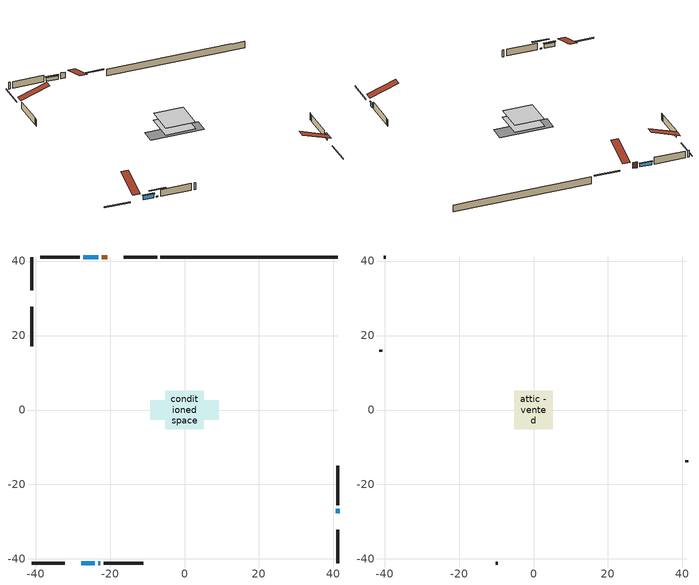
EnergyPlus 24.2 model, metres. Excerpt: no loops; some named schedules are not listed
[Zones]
conditioned space
 floor adiabatic (AdiabaticFloorConstruction): -5.21,-5.21 -5.21,5.21 5.21,5.21 5.21,-5.21 z0.72
 floor foundation (Slab1 construction): -9.22,-2.67 -9.22,2.67 9.22,2.67 9.22,-2.67 z-1.72
 wall outside (RimJoist1 construction): -7.39,41.09 -16.3,41.09 / -41.09,-41.09 -32.18,-41.09 / -41.09,41.09 -41.09,32.18 / 41.09,-41.09 41.09,-32.18 z0.72:1.02
 wall outside (AdiabaticWallConstruction 1): -20.78,41.09 -22.26,41.09 z0.72:2.75
 wall outside (AdiabaticWallConstruction): 41.09,-27.7 41.09,-26.47 z0.72:2.26; -23.19,41.09 -27.19,41.09 z0.72:1.97; -27.7,-41.09 -24.09,-41.09 z0.72:2.23; -23.17,-41.09 -22.59,-41.09 z0.72:1.08
 wall outside (Wall1 construction): -28.12,41.09 -38.7,41.09 / -21.67,-41.09 -11.08,-41.09 / -41.09,27.7 -41.09,17.11 / 41.09,-25.54 41.09,-14.96 z0.72:3.16
 wall foundation (FoundationWall1 construction): -6.46,41.09,-1.72 -6.46,41.09,0.72 36.34,41.09,0.72 36.34,41.09,0.68 41.09,41.09,0.68 41.09,41.09,-1.72
 window (WindowConstruction): 41.09,-27.7 41.09,-26.47 z0.72:2.26
 window (WindowConstruction 1): -23.19,41.09 -27.19,41.09 z0.72:1.97
 window (WindowConstruction 2): -27.7,-41.09 -24.09,-41.09 z0.72:2.23
 window (WindowConstruction 3): -23.16,-41.09 -22.6,-41.09 z0.72:1.07
 door (Door): -20.78,41.09 -22.26,41.09 z0.72:2.75
 ceiling adiabatic (AdiabaticFloorConstruction): 5.21,-5.21 5.21,5.21 -5.21,5.21 -5.21,-5.21 z0.72
attic - vented
 floor to conditioned space (Floor1 construction Reversed): -5.11,-5.11 -5.11,5.11 5.11,5.11 5.11,-5.11 z3.16
 wall outside (Wall2 construction): -39.63,41.09 -40.16,41.09 / -10.16,-41.09 -9.62,-41.09 / -41.09,16.18 -41.09,15.65 / 41.09,-14.03 41.09,-13.5 z0.72:3.16
 roof outside (Roof1 construction): -19.85,41.09,3.16 -19.85,31.14,6.48 -17.23,31.14,6.48 -17.23,41.09,3.16; -28.62,-41.09,3.16 -28.62,-31.14,6.48 -31.25,-31.14,6.48 -31.25,-41.09,3.16; -41.09,28.62,3.16 -31.14,28.62,6.48 -31.14,31.25,6.48 -41.09,31.25,3.16; 41.09,-28.62,3.16 31.14,-28.62,6.48 31.14,-31.25,6.48 41.09,-31.25,3.16
shading: 41.09,-26.27 41.09,-27.9 41.5,-27.9 41.5,-26.27 z2.46; -27.39,41.09 -22.99,41.09 -22.99,41.5 -27.39,41.5 z2.17; -23.89,-41.09 -27.9,-41.09 -27.9,-41.5 -23.89,-41.5 z2.43; -19.96,-41.09 -25.8,-41.09 -25.8,-41.5 -19.96,-41.5 z3.71
[Building]
Building 1: Terrain=Suburbs
[Site:Location]
Winnipeg Intl AP_MB: Latitude {deg}=49.91; Longitude {deg}=-97.24; Time Zone {hr}=-6; Elevation {m}=239; Keep Site Location Information=Yes
[Site:GroundTemperature:Shallow]
-2.46526, -5.11642, -5.32873, -4.07063, 0.979979, 6.00706, 10.3653, 13.1261, 13.3606, 11.1152, 6.8681, 1.99523
[Site:WaterMainsTemperature]
Calculation Method=Schedule; Temperature Schedule=mains temperature schedule
[Material] Roughness=Rough; Thermal Absorptance=0.9
Name | Thickness {m} | Conductivity {W/m-K} | Density {kg/m3} | Specific Heat {J/kg-K} | Solar Absorptance | Visible Absorptance
asphalt or fiberglass shingles | 0.00635 | 0.162714 | 1121.4 | 1465.45 | 0.84 | 0.84
ceiling loosefill ins | 0.0846667 | 0.0480833 | 16.02 | 1046.75 | 0.7 | 0.7
ceiling stud and cavity | 0.1397 | 0.0991714 | 65.682 | 1177.47 | 0.7 | 0.7
concrete 4.0 in. | 0.1016 | 1.803125 | 2242.8 | 837.4 | 0.7 | 0.7
concrete 8.0 in. | 0.2032 | 1.803125 | 2242.8 | 837.4 | 0.7 | 0.7
door material | 0.04445 | 0.327969 | 512.64 | 1214.23 | 0.7 | 0.7
floor covering | 0.0127 | 0.0433444 | 54.468 | 1339.84 | 0.6 | 0.6
floor rigid ins; wall rigid ins 1 | 0.512978 | 0.029427 | 32.04 | 1214.23 | 0.7 | 0.7
floor stud and cavity | 0.1397 | 1.75129 | 37.0049 | 1207.88 | 0.7 | 0.7
furniture material conditioned space 1 | 0.1524 | 0.115458 | 640.8 | 1214.23 | 0.6 | 0.6
gypsum board | 0.0127 | 0.160291 | 801 | 837.4 | 0.6 | 0.6
osb sheathing 0.5 in. | 0.0127 | 0.115458 | 512.64 | 1214.23 | 0.7 | 0.7
osb sheathing 0.75 in. | 0.01905 | 0.115458 | 512.64 | 1214.23 | 0.7 | 0.7
rim joist stud and cavity | 0.0508 | 0.648972 | 50.32683 | 1063.81 | 0.6 | 0.6
wall rigid ins | 0.051816 | 0.029427 | 32.04 | 1214.23 | 0.7 | 0.7
wall stud and cavity | 0.1397 | 0.215597 | 139.0536 | 1170.24 | 0.7 | 0.7
wall stud and cavity 1 | 0.0889 | 6.1454 | 50.32683 | 1063.81 | 0.6 | 0.6
wall stud and cavity 2 | 0.0889 | 0.380278 | 52.3479 | 1209.89 | 0.7 | 0.7
wall stud and cavity 3 | 0.0889 | 0.391764 | 83.0341 | 1211.67 | 0.7 | 0.7
wood siding | 0.0254 | 0.102417 | 544.68 | 1172.36 | 0.4 | 0.4
wood siding 1 | 0.00254 | 0.102417 | 544.68 | 1172.36 | 0.4 | 0.4
wood siding 2; wood siding 3; wood siding 4 | 0.0254 | 0.102417 | 544.68 | 1172.36 | 0.7 | 0.7
[WindowMaterial:SimpleGlazingSystem]
Name | U-Factor {W/m2-K} | Solar Heat Gain Coefficient
WindowMaterial | 3.30005 | 0.68
WindowMaterial 1 | 3.30232 | 0.66
WindowMaterial 2 | 3.30005 | 0.67
WindowMaterial 3 | 3.26258 | 0.43
[Construction]
AdiabaticFloorConstruction: floor stud and cavity, floor rigid ins, osb sheathing 0.75 in., floor covering
AdiabaticWallConstruction: wood siding 3, wall rigid ins 1, wall stud and cavity 2, gypsum board
AdiabaticWallConstruction 1: wood siding 4, wall rigid ins 1, wall stud and cavity 2, gypsum board
Door: door material
Floor1 construction Reversed: gypsum board, ceiling stud and cavity, ceiling loosefill ins
FoundationWall1 construction: concrete 8.0 in.
furniture construction conditioned space 1: furniture material conditioned space 1
PartitionWallConstruction: gypsum board, wall stud and cavity 3, gypsum board
RimJoist1 construction: wood siding 2, rim joist stud and cavity
Roof1 construction: asphalt or fiberglass shingles
Slab1 construction: concrete 4.0 in.
Wall1 construction: wood siding, wall rigid ins, osb sheathing 0.5 in., wall stud and cavity, gypsum board
Wall2 construction: wood siding 1, wall stud and cavity 1
WindowConstruction: WindowMaterial
WindowConstruction 1: WindowMaterial 1
WindowConstruction 2: WindowMaterial 2
WindowConstruction 3: WindowMaterial 3
[Zone] Multiplier=1; Part of Total Floor Area=Yes
Name | Volume {m3}
attic - vented | 56.2615
conditioned space | 517.1
[Space]
Name | Zone | Volume {m3}
attic - vented 1 | attic - vented | 56.2615
conditioned space 1 | conditioned space | 517.1
[ZoneInfiltration:EffectiveLeakageArea]
infil attic - vented 1: Zone or Space=attic - vented 1; Schedule=Always On Discrete; Effective Air Leakage Area {cm2}=3481.67; Stack Coefficient=0.000400299; Wind Coefficient=1.3518e-05
[ZoneMixing]
whole house fan mix: Zone or Space=attic - vented; Schedule=Always On Continuous; Design Flow Rate Calculation Method=Flow/Zone; Design Flow Rate {m3/s}=0; Source Zone or Space=conditioned space
[SurfaceProperty:ExposedFoundationPerimeter]
Slab1: Exposed Perimeter Calculation Method=TotalExposedPerimeter; Total Exposed Perimeter {m}=47.548
[InternalMass] Zone or ZoneList=conditioned space; Space or SpaceList=conditioned space 1
Name | Construction | Surface Area {m2}
furniture mass conditioned space 1 | furniture construction conditioned space 1 | 82.7599
partition wall mass | PartitionWallConstruction | 206.9
[Lights]
interior lighting: Zone or ZoneList or Space or SpaceList=conditioned space 1; Schedule=interior lighting schedule; Design Level Calculation Method=LightingLevel; Lighting Level {W}=343.2; Return Air Fraction=0; Fraction Radiant=0.6; Fraction Visible=0.2; Fraction Replaceable=1
[People]
occupants: Zone or ZoneList or Space or SpaceList=conditioned space 1; Number of People Schedule=occupants schedule; Number of People Calculation Method=People; Number of People=3; Fraction Radiant=0.314171; Sensible Heat Fraction=0.56303; Activity Level Schedule=occupants activity schedule; Carbon Dioxide Generation Rate {m3/s-W}=0; Enable ASHRAE 55 Comfort Warnings=No; Mean Radiant Temperature Calculation Type=EnclosureAveraged
[ElectricEquipment] Zone or ZoneList or Space or SpaceList=conditioned space 1; Design Level Calculation Method=EquipmentLevel
Name | Schedule | Design Level {W} | Fraction Latent | Fraction Radiant | Fraction Lost
clothes dryer | clothes dryer schedule | 140.772 | 0.015 | 0.081 | 0.85
clothes washer | clothes washer schedule | 32.1985 | 0.03 | 0.162 | 0.7
cooking range | cooking range schedule | 215.147 | 0.08 | 0.432 | 0.2
dishwasher | dishwasher schedule | 66.8632 | 0.3 | 0.18 | 0.4
fridge | fridge schedule | 72.9452 | 0 | 0.6 | 0
mech vent house fan | mech vent house fan schedule | 10.6 | 0 | 0 | 1
mech vent house fan cfis | mech vent house fan cfis schedule | 0 | 0 | 0 | 0
misc plug loads | misc plug loads schedule | 494.7 | 0.045 | 0.513 | 0.1
whole house fan | Always On Discrete | 0 | 0 | 0 | 1
[OtherEquipment] Zone or ZoneList or Space or SpaceList=conditioned space 1; Design Level Calculation Method=EquipmentLevel
Name | Fuel Type | Schedule | Design Level {W} | Fraction Latent | Fraction Radiant | Fraction Lost
clothes dryer 1 | Electricity | clothes dryer schedule | 0 | 0.015 | 0.081 | 0.85
cooking range 1 | Electricity | cooking range schedule | 0 | 0.08 | 0.432 | 0.2
general water use latent | None | general water use schedule | 62.594 | 1 | 0 | 0
general water use sensible | None | general water use schedule | -61.6891 | 0 | 0.6 | 0
mech vent house fan latent load | None | Always On Discrete | 0 | 1 | 0 | 0
mech vent house fan sensible load | None | Always On Discrete | 0 | 0 | 0 | 0
water heater energy adjustment1 | Electricity | Always On Discrete | 0.01 | 0 | 0 | 1
[ZoneInfiltration:DesignFlowRate] Zone or ZoneList or Space or SpaceList=conditioned space 1; Schedule=Always On Discrete; Design Flow Rate Calculation Method=Flow/Zone; Design Flow Rate {m3/s}=0
infil flow; natural vent flow; whole house fan flow
[ZoneControl:Thermostat]
conditioned space Thermostat: Zone or ZoneList=conditioned space; Control Type Schedule=conditioned space Thermostat Schedule; Control 1=conditioned space temperature setpoint; Temperature Difference Between Cutout And Setpoint {deltaC}=0
[ZoneHVAC:Baseboard:Convective:Electric]
electric baseboard: Availability Schedule=Always On Discrete; Heating Design Capacity {W}=29841.1; Efficiency=1
[Zone equipment]
conditioned space: electric baseboard
[Foundation:Kiva]
Foundation Kiva 1: Initial Indoor Air Temperature {C}=21; Wall Height Above Grade {m}=0.719999; Wall Depth Below Slab {m}=0.2032
[Foundation:Kiva:Settings]
Soil Conductivity {W/m-K}=0.849921; Soil Density {kg/m3}=1842.3; Soil Specific Heat {J/kg-K}=418.7; Ground Solar Absorptivity=0.9; Ground Thermal Absorptivity=0.9; Ground Surface Roughness {m}=0.03; Far-Field Width {m}=40; Deep-Ground Boundary Condition=ZeroFlux; Deep-Ground Depth {m}=40; Minimum Cell Dimension {m}=0.2; Maximum Cell Growth Coefficient=3; Simulation Timestep=Timestep
[Exterior:Lights]
exterior lighting: Schedule=exterior lighting schedule; Design Level {W}=75.6
[EnergyManagementSystem:GlobalVariable]
infil_program_Qfan
infil_program_Qinf
natural_vent_program_Qnv
natural_vent_program_Qwhf
[EnergyManagementSystem:Sensor]
Name | Output:Variable or Output:Meter Index Key | Output:Variable or Output:Meter
airflow_gain | infil flow | Infiltration Sensible Heat Gain Energy
airflow_gain_1 | natural vent flow | Infiltration Sensible Heat Gain Energy
airflow_gain_2 | whole house fan flow | Infiltration Sensible Heat Gain Energy
airflow_loss | infil flow | Infiltration Sensible Heat Loss Energy
airflow_loss_1 | natural vent flow | Infiltration Sensible Heat Loss Energy
airflow_loss_2 | whole house fan flow | Infiltration Sensible Heat Loss Energy
clg_load_cond |  | Cooling:EnergyTransfer:Zone:CONDITIONED SPACE
clg_sp_s; clg_sp_s_1 | cooling setpoint | Schedule Value
clothes_dryer_exhaust_0_sch_s | clothes dryer exhaust 0 schedule | Schedule Value
conditioned_space_clg_unmet_s | conditioned space | Zone Cooling Setpoint Not Met Time
conditioned_space_htg_unmet_s | conditioned space | Zone Heating Setpoint Not Met Time
cool_season | cooling season schedule | Schedule Value
fridge_tin_s; tin_s; tin_s_1 | conditioned space | Zone Mean Air Temperature
htg_load_cond |  | Heating:EnergyTransfer:Zone:CONDITIONED SPACE
htg_sp_s; htg_sp_s_1 | heating setpoint | Schedule Value
ig_ee_conv | clothes dryer | Electric Equipment Convective Heating Energy
ig_ee_conv_2 | cooking range | Electric Equipment Convective Heating Energy
ig_ee_conv_4 | fridge | Electric Equipment Convective Heating Energy
ig_ee_conv_5 | misc plug loads | Electric Equipment Convective Heating Energy
ig_ee_conv_6 | whole house fan | Electric Equipment Convective Heating Energy
ig_ee_rad | clothes dryer | Electric Equipment Radiant Heating Energy
ig_ee_rad_2 | cooking range | Electric Equipment Radiant Heating Energy
ig_ee_rad_4 | fridge | Electric Equipment Radiant Heating Energy
ig_ee_rad_5 | misc plug loads | Electric Equipment Radiant Heating Energy
ig_ee_rad_6 | whole house fan | Electric Equipment Radiant Heating Energy
ig_lgt_conv | interior lighting | Lights Convective Heating Energy
ig_lgt_rad | interior lighting | Lights Radiant Heating Energy
ig_lgt_vis | interior lighting | Lights Visible Radiation Heating Energy
ig_oe_conv | clothes dryer 1 | Other Equipment Convective Heating Energy
ig_oe_conv_1 | cooking range 1 | Other Equipment Convective Heating Energy
ig_oe_conv_2 | general water use latent | Other Equipment Convective Heating Energy
ig_oe_conv_3 | general water use sensible | Other Equipment Convective Heating Energy
ig_oe_conv_4 | water heater energy adjustment1 | Other Equipment Convective Heating Energy
ig_oe_rad | clothes dryer 1 | Other Equipment Radiant Heating Energy
ig_oe_rad_1 | cooking range 1 | Other Equipment Radiant Heating Energy
ig_oe_rad_2 | general water use latent | Other Equipment Radiant Heating Energy
ig_oe_rad_3 | general water use sensible | Other Equipment Radiant Heating Energy
ig_oe_rad_4 | water heater energy adjustment1 | Other Equipment Radiant Heating Energy
ig_ppl_conv | occupants | People Convective Heating Energy
ig_ppl_rad | occupants | People Radiant Heating Energy
im_conv | furniture mass conditioned space 1 | Surface Inside Face Convection Heat Gain Energy
im_conv_1 | partition wall mass | Surface Inside Face Convection Heat Gain Energy
im_ig | furniture mass conditioned space 1 | Surface Inside Face Internal Gains Radiation Heat Gain Energy
im_ig_1 | partition wall mass | Surface Inside Face Internal Gains Radiation Heat Gain Energy
im_lgt | furniture mass conditioned space 1 | Surface Inside Face Lights Radiation Heat Gain Energy
im_lgt_1 | partition wall mass | Surface Inside Face Lights Radiation Heat Gain Energy
im_sol | furniture mass conditioned space 1 | Surface Inside Face Solar Radiation Heat Gain Energy
im_sol_1 | partition wall mass | Surface Inside Face Solar Radiation Heat Gain Energy
im_surf | furniture mass conditioned space 1 | Surface Inside Face Net Surface Thermal Radiation Heat Gain Energy
im_surf_1 | partition wall mass | Surface Inside Face Net Surface Thermal Radiation Heat Gain Energy
mv_conv | mech vent house fan | Electric Equipment Convective Heating Energy
mv_conv_1 | mech vent house fan cfis | Electric Equipment Convective Heating Energy
mv_conv_2 | mech vent house fan latent load | Other Equipment Convective Heating Energy
mv_conv_3 | mech vent house fan sensible load | Other Equipment Convective Heating Energy
mv_rad | mech vent house fan | Electric Equipment Radiant Heating Energy
mv_rad_1 | mech vent house fan cfis | Electric Equipment Radiant Heating Energy
mv_rad_2 | mech vent house fan latent load | Other Equipment Radiant Heating Energy
mv_rad_3 | mech vent house fan sensible load | Other Equipment Radiant Heating Energy
natural_vent_s | natural vent schedule | Schedule Value
out_pb_s |  | Site Outdoor Air Barometric Pressure
out_wt_s |  | Site Outdoor Air Humidity Ratio
site_vw_s |  | Site Wind Speed
ss_back_out | Window1 | Surface Window Shortwave from Zone Back Out Window Heat Transfer Rate
ss_back_out_1 | Window2 | Surface Window Shortwave from Zone Back Out Window Heat Transfer Rate
ss_back_out_2 | Window6 | Surface Window Shortwave from Zone Back Out Window Heat Transfer Rate
ss_back_out_3 | Window9 | Surface Window Shortwave from Zone Back Out Window Heat Transfer Rate
ss_conv | Door1 | Surface Inside Face Convection Heat Gain Energy
ss_conv_1 | Window1 | Surface Inside Face Convection Heat Gain Energy
ss_conv_2 | Window2 | Surface Inside Face Convection Heat Gain Energy
ss_conv_3 | Window6 | Surface Inside Face Convection Heat Gain Energy
ss_conv_4 | Window9 | Surface Inside Face Convection Heat Gain Energy
ss_ig | Door1 | Surface Inside Face Internal Gains Radiation Heat Gain Energy
ss_ig_1 | Window1 | Surface Inside Face Internal Gains Radiation Heat Gain Energy
ss_ig_2 | Window2 | Surface Inside Face Internal Gains Radiation Heat Gain Energy
ss_ig_3 | Window6 | Surface Inside Face Internal Gains Radiation Heat Gain Energy
ss_ig_4 | Window9 | Surface Inside Face Internal Gains Radiation Heat Gain Energy
ss_lgt | Door1 | Surface Inside Face Lights Radiation Heat Gain Energy
ss_sol | Door1 | Surface Inside Face Solar Radiation Heat Gain Energy
ss_surf | Door1 | Surface Inside Face Net Surface Thermal Radiation Heat Gain Energy
ss_surf_1 | Window1 | Surface Inside Face Net Surface Thermal Radiation Heat Gain Energy
ss_surf_2 | Window2 | Surface Inside Face Net Surface Thermal Radiation Heat Gain Energy
ss_surf_3 | Window6 | Surface Inside Face Net Surface Thermal Radiation Heat Gain Energy
ss_surf_4 | Window9 | Surface Inside Face Net Surface Thermal Radiation Heat Gain Energy
ss_trans_in | Window1 | Surface Window Transmitted Solar Radiation Rate
ss_trans_in_1 | Window2 | Surface Window Transmitted Solar Radiation Rate
ss_trans_in_2 | Window6 | Surface Window Transmitted Solar Radiation Rate
ss_trans_in_3 | Window9 | Surface Window Transmitted Solar Radiation Rate
ss_trans_out | Window1 | Surface Inside Face Initial Transmitted Diffuse Transmitted Out Window Solar Radiation Rate
ss_trans_out_1 | Window2 | Surface Inside Face Initial Transmitted Diffuse Transmitted Out Window Solar Radiation Rate
ss_trans_out_2 | Window6 | Surface Inside Face Initial Transmitted Diffuse Transmitted Out Window Solar Radiation Rate
ss_trans_out_3 | Window9 | Surface Inside Face Initial Transmitted Diffuse Transmitted Out Window Solar Radiation Rate
s_conv | Floor1 | Surface Inside Face Convection Heat Gain Energy
s_conv_1 | FoundationWall1 | Surface Inside Face Convection Heat Gain Energy
s_conv_10 | Wall1:180 | Surface Inside Face Convection Heat Gain Energy
s_conv_11 | Wall1:270 | Surface Inside Face Convection Heat Gain Energy
s_conv_12 | Wall1:90 | Surface Inside Face Convection Heat Gain Energy
s_conv_2 | inferred conditioned ceiling | Surface Inside Face Convection Heat Gain Energy
s_conv_3 | inferred conditioned floor | Surface Inside Face Convection Heat Gain Energy
s_conv_4 | RimJoist1:0 | Surface Inside Face Convection Heat Gain Energy
s_conv_5 | RimJoist1:180 | Surface Inside Face Convection Heat Gain Energy
s_conv_6 | RimJoist1:270 | Surface Inside Face Convection Heat Gain Energy
s_conv_7 | RimJoist1:90 | Surface Inside Face Convection Heat Gain Energy
s_conv_8 | Slab1 | Surface Inside Face Convection Heat Gain Energy
s_conv_9 | Wall1:0 | Surface Inside Face Convection Heat Gain Energy
s_ig | Floor1 | Surface Inside Face Internal Gains Radiation Heat Gain Energy
s_ig_1 | FoundationWall1 | Surface Inside Face Internal Gains Radiation Heat Gain Energy
s_ig_10 | Wall1:180 | Surface Inside Face Internal Gains Radiation Heat Gain Energy
s_ig_11 | Wall1:270 | Surface Inside Face Internal Gains Radiation Heat Gain Energy
s_ig_12 | Wall1:90 | Surface Inside Face Internal Gains Radiation Heat Gain Energy
s_ig_2 | inferred conditioned ceiling | Surface Inside Face Internal Gains Radiation Heat Gain Energy
s_ig_3 | inferred conditioned floor | Surface Inside Face Internal Gains Radiation Heat Gain Energy
s_ig_4 | RimJoist1:0 | Surface Inside Face Internal Gains Radiation Heat Gain Energy
s_ig_5 | RimJoist1:180 | Surface Inside Face Internal Gains Radiation Heat Gain Energy
s_ig_6 | RimJoist1:270 | Surface Inside Face Internal Gains Radiation Heat Gain Energy
s_ig_7 | RimJoist1:90 | Surface Inside Face Internal Gains Radiation Heat Gain Energy
s_ig_8 | Slab1 | Surface Inside Face Internal Gains Radiation Heat Gain Energy
s_ig_9 | Wall1:0 | Surface Inside Face Internal Gains Radiation Heat Gain Energy
s_lgt | Floor1 | Surface Inside Face Lights Radiation Heat Gain Energy
s_lgt_1 | FoundationWall1 | Surface Inside Face Lights Radiation Heat Gain Energy
s_lgt_10 | Wall1:180 | Surface Inside Face Lights Radiation Heat Gain Energy
s_lgt_11 | Wall1:270 | Surface Inside Face Lights Radiation Heat Gain Energy
s_lgt_12 | Wall1:90 | Surface Inside Face Lights Radiation Heat Gain Energy
s_lgt_2 | inferred conditioned ceiling | Surface Inside Face Lights Radiation Heat Gain Energy
s_lgt_3 | inferred conditioned floor | Surface Inside Face Lights Radiation Heat Gain Energy
s_lgt_4 | RimJoist1:0 | Surface Inside Face Lights Radiation Heat Gain Energy
s_lgt_5 | RimJoist1:180 | Surface Inside Face Lights Radiation Heat Gain Energy
s_lgt_6 | RimJoist1:270 | Surface Inside Face Lights Radiation Heat Gain Energy
s_lgt_7 | RimJoist1:90 | Surface Inside Face Lights Radiation Heat Gain Energy
s_lgt_8 | Slab1 | Surface Inside Face Lights Radiation Heat Gain Energy
s_lgt_9 | Wall1:0 | Surface Inside Face Lights Radiation Heat Gain Energy
s_sol | Floor1 | Surface Inside Face Solar Radiation Heat Gain Energy
s_sol_1 | FoundationWall1 | Surface Inside Face Solar Radiation Heat Gain Energy
s_sol_10 | Wall1:180 | Surface Inside Face Solar Radiation Heat Gain Energy
s_sol_11 | Wall1:270 | Surface Inside Face Solar Radiation Heat Gain Energy
s_sol_12 | Wall1:90 | Surface Inside Face Solar Radiation Heat Gain Energy
s_sol_2 | inferred conditioned ceiling | Surface Inside Face Solar Radiation Heat Gain Energy
s_sol_3 | inferred conditioned floor | Surface Inside Face Solar Radiation Heat Gain Energy
s_sol_4 | RimJoist1:0 | Surface Inside Face Solar Radiation Heat Gain Energy
s_sol_5 | RimJoist1:180 | Surface Inside Face Solar Radiation Heat Gain Energy
s_sol_6 | RimJoist1:270 | Surface Inside Face Solar Radiation Heat Gain Energy
s_sol_7 | RimJoist1:90 | Surface Inside Face Solar Radiation Heat Gain Energy
s_sol_8 | Slab1 | Surface Inside Face Solar Radiation Heat Gain Energy
s_sol_9 | Wall1:0 | Surface Inside Face Solar Radiation Heat Gain Energy
s_surf | Floor1 | Surface Inside Face Net Surface Thermal Radiation Heat Gain Energy
s_surf_1 | FoundationWall1 | Surface Inside Face Net Surface Thermal Radiation Heat Gain Energy
s_surf_10 | Wall1:180 | Surface Inside Face Net Surface Thermal Radiation Heat Gain Energy
s_surf_11 | Wall1:270 | Surface Inside Face Net Surface Thermal Radiation Heat Gain Energy
s_surf_12 | Wall1:90 | Surface Inside Face Net Surface Thermal Radiation Heat Gain Energy
s_surf_2 | inferred conditioned ceiling | Surface Inside Face Net Surface Thermal Radiation Heat Gain Energy
s_surf_3 | inferred conditioned floor | Surface Inside Face Net Surface Thermal Radiation Heat Gain Energy
s_surf_4 | RimJoist1:0 | Surface Inside Face Net Surface Thermal Radiation Heat Gain Energy
s_surf_5 | RimJoist1:180 | Surface Inside Face Net Surface Thermal Radiation Heat Gain Energy
s_surf_6 | RimJoist1:270 | Surface Inside Face Net Surface Thermal Radiation Heat Gain Energy
s_surf_7 | RimJoist1:90 | Surface Inside Face Net Surface Thermal Radiation Heat Gain Energy
s_surf_8 | Slab1 | Surface Inside Face Net Surface Thermal Radiation Heat Gain Energy
s_surf_9 | Wall1:0 | Surface Inside Face Net Surface Thermal Radiation Heat Gain Energy
tout_s | conditioned space | Zone Outdoor Air Drybulb Temperature
win_s | conditioned space | Zone Air Humidity Ratio
[EnergyManagementSystem:Actuator]
Name | Actuated Component Unique | Actuated Component Type | Actuated Component Control Type
fridge_schedule_act | fridge schedule | Schedule:Constant | Schedule Value
infil_flow_act | infil flow | Zone Infiltration | Air Exchange Flow Rate
mech_vent_house_fan_cfis_act | mech vent house fan cfis | ElectricEquipment | Electricity Rate
mech_vent_house_fan_latent_load_act | mech vent house fan latent load | OtherEquipment | Power Level
mech_vent_house_fan_sensible_load_act | mech vent house fan sensible load | OtherEquipment | Power Level
natural_vent_flow_act | natural vent flow | Zone Infiltration | Air Exchange Flow Rate
water_heater_ec_adj_act | water heater energy adjustment1 | OtherEquipment | Power Level
whole_house_fan_act | whole house fan | ElectricEquipment | Electricity Rate
whole_house_fan_flow_act | whole house fan flow | Zone Infiltration | Air Exchange Flow Rate
whole_house_fan_mix_act | whole house fan mix | ZoneMixing | Air Exchange Flow Rate
